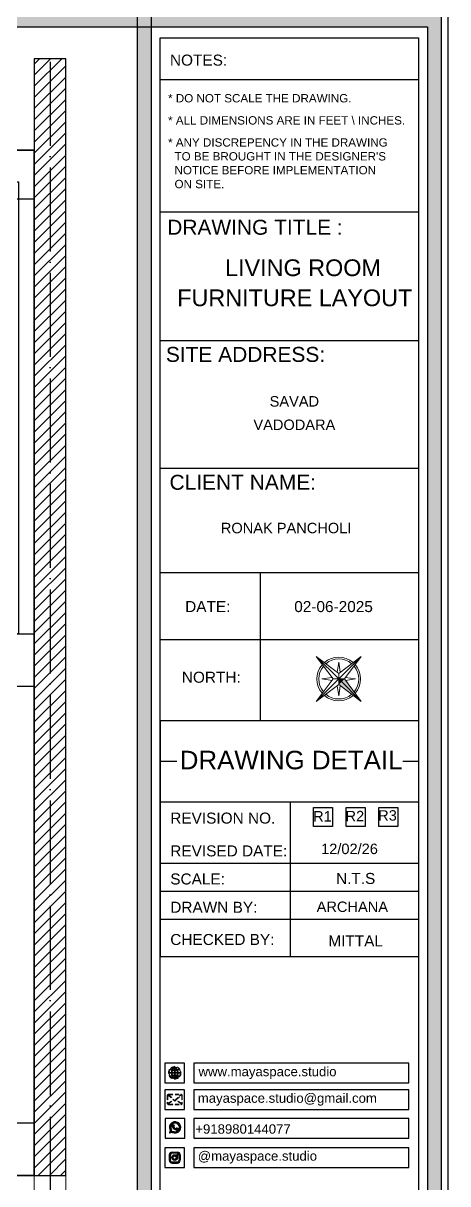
# Model space of a CAD drawing. Header units: millimetres. Extents: x 35877 to 3066687, y -650199 to -40525.
# Drawn here: x 148027.2 to 148148.2, y -180551.9 to -180220.8 of the extents above; entities that cross this region are included whole.
import ezdxf
from ezdxf.enums import TextEntityAlignment as Align

# ---------------------------------------------------------------- set-up
doc = ezdxf.new("R2010")
doc.units = ezdxf.units.MM
doc.header["$MEASUREMENT"] = 0
doc.linetypes.add('ACAD_ISO04W100', pattern=[30, 24, -3, 0, -3])
doc.linetypes.add('DASHEDX2', pattern=[1.5, 1, -0.5])
for name, color, linetype, lineweight in [('COLUMN', 1, 'Continuous', 30), ('Dimension', 10, 'DASHEDX2', 20), ('GROUND FLOOR', 7, 'Continuous', 9), ('GROUND FLOOR  ( HATCH )', 251, 'Continuous', 9), ('GROUND FLOOR  ( PLINE )', 251, 'Continuous', 30), ('NAME PLATE', 7, 'Continuous', 25), ('title block', 7, 'Continuous', 9), ('X_PLOT', 1, 'Continuous', 9)]:
    doc.layers.add(name, color=color, linetype=linetype, lineweight=lineweight)
doc.styles.add('Arial', font='arial.ttf')
doc.styles.get("Standard").update_dxf_attribs({"font": 'arial.ttf', "height": 6})

# ---------------------------------------------------------------- blocks, each defined once
blk = doc.blocks.new('QEGW4TG')
at = {"layer": 'Dimension', "true_color": 0x000000}
h = blk.add_hatch(color=18, dxfattribs=at)
h.dxf.hatch_style = 1
h.paths.add_polyline_path([(2.69, 1.93, 0.170513), (2.95, 1.97, 0.190337), (3.11, 2.18, 0.316231), (3.07, 2.28), (2.79, 2.37, 0.273721), (2.69, 2.34, 0.040749), (2.63, 2.27, -0.441282), (2.53, 2.25, -0.11828), (2.06, 2.64, -0.441282), (2.07, 2.74, 0.040749), (2.13, 2.81, 0.290083), (2.14, 2.92), (2.01, 3.18, 0.316231), (1.91, 3.2, 0.190337), (1.73, 3, 0.170513), (1.72, 2.74, 0.252784)], flags=0)
h.paths.add_polyline_path([(1.19, 1.98), (1.03, 1.3, 0.550912), (1.11, 1.23), (1.75, 1.39, 6.344125)])
h.paths.add_polyline_path([(1.81, 1.7), (1.4, 1.6), (1.5, 2.03, -9.071339)], flags=16)
h.paths.add_polyline_path([(3.11, 2.16, -0.17811), (2.95, 1.97, -0.170513), (2.69, 1.93, -0.252784), (1.72, 2.74, -0.170513), (1.73, 3, -0.17811), (1.89, 3.19, -0.370089), (2.01, 3.18), (2.14, 2.92, -0.307185), (2.13, 2.8, -0.041087), (2.06, 2.73, 0.321676), (2.05, 2.65, 0.126524), (2.55, 2.24, 0.312216), (2.62, 2.26, -0.041087), (2.68, 2.34, -0.290673), (2.79, 2.37), (3.07, 2.28, -0.370089)], flags=0)
h = blk.add_hatch(color=18, dxfattribs=at)
h.dxf.hatch_style = 1
h.paths.add_polyline_path([(2.79, 2.37, 0.273721), (2.69, 2.34, 0.040749), (2.63, 2.27, -0.441282), (2.53, 2.25, -0.11828), (2.06, 2.64, -0.441282), (2.07, 2.74, 0.040749), (2.13, 2.81, 0.290083), (2.14, 2.92), (2.01, 3.18, 0.316231), (1.91, 3.2, 0.190337), (1.73, 3, 0.170513), (1.72, 2.74, 0.252784), (2.69, 1.93, 0.170513), (2.95, 1.97, 0.190337), (3.11, 2.18, 0.316231), (3.07, 2.28)])
for p, q in [((2.01, 3.18), (2.14, 2.92)), ((1.19, 1.98), (1.03, 1.3)), ((1.1, 1.23), (1.75, 1.39)), ((1.5, 2.03), (1.4, 1.6)), ((1.4, 1.6), (1.81, 1.7)), ((3.07, 2.28), (2.8, 2.36))]:
    blk.add_line(p, q)
blk.add_lwpolyline([(0, 0), (4.68, 0), (4.68, 4.68), (0, 4.68)], close=True)
for centre, radius, start, end in [((2.39, 2.56), 1.34, 241.4727, 205.6422), ((2.39, 2.56), 1.04, 235.9962, 210.8333), ((2.09, 2.87), 0.39, 159.7007, 198.4072), ((2.07, 2.87), 0.364, 118.9685, 159.3648), ((1.94, 3.12), 0.0896, 41.8985, 123.1344), ((1.67, 3.16), 0.586, 312.4617, 321.8728), ((2.05, 2.87), 0.104, 320.3924, 28.6971), ((1.09, 1.29), 0.0598, 164.8483, 282.1458), ((2.96, 3.23), 1.33, 201.4218, 258.1669), ((2.11, 2.68), 0.066, 135.9932, 224.8892), ((3.12, 3.42), 1.31, 216.5455, 243.5279), ((2.57, 2.3), 0.066, 234.2482, 323.1441), ((3.11, 1.94), 0.586, 137.2645, 146.6756), ((2.76, 2.27), 0.104, 70.4402, 138.745), ((2.75, 2.31), 0.39, 260.7301, 299.4366), ((2.76, 2.29), 0.364, 299.7725, 340.1688), ((3.03, 2.2), 0.0896, 336.0029, 57.2388)]:
    blk.add_arc(centre, radius, start, end)
blk = doc.blocks.new('ASGERG')
at = {"layer": 'Dimension', "true_color": 0x000000}
h = blk.add_hatch(color=18, dxfattribs=at)
h.dxf.hatch_style = 1
h.paths.add_polyline_path([(0.99, 1.7, 0.353872), (1.69, 1.03), (2.96, 1.03, 0.353872), (3.66, 1.7), (3.66, 2.99, 0.353872), (2.96, 3.67), (1.69, 3.67, 0.353872), (0.99, 2.99)])
h.paths.add_polyline_path([(1.27, 2.97, -0.353872), (1.72, 3.4), (2.94, 3.4, -0.353872), (3.38, 2.97), (3.38, 1.72, -0.353872), (2.94, 1.3), (1.72, 1.3, -0.353872), (1.27, 1.72)], flags=16)
h.paths.add_polyline_path([(3.02, 2.35, -1), (1.64, 2.35, -1)], flags=0)
h.paths.add_polyline_path([(2.74, 2.35, -1), (1.92, 2.35, -1)], flags=0)
h.paths.add_polyline_path([(2.86, 3.02, -1), (3.19, 3.02, -1)], flags=0)
h.paths.add_polyline_path([(1.64, 2.35, 1), (3.02, 2.35, 1)], flags=0)
h = blk.add_hatch(color=18, dxfattribs=at)
h.dxf.hatch_style = 1
h.paths.add_polyline_path([(1.64, 2.35, 1), (3.02, 2.35, 1)])
h.paths.add_polyline_path([(2.74, 2.35, -1), (1.92, 2.35, -1)], flags=16)
h = blk.add_hatch(color=18, dxfattribs=at)
h.dxf.hatch_style = 1
h.paths.add_polyline_path([(3.19, 3.02, 1), (2.86, 3.02, 1)])
for p, q in [((0.99, 2.99), (0.99, 1.7)), ((1.27, 2.97), (1.27, 1.72)), ((1.69, 3.67), (2.96, 3.67)), ((2.94, 3.4), (1.72, 3.4)), ((3.38, 2.97), (3.38, 1.72)), ((3.66, 2.99), (3.66, 1.7)), ((1.69, 1.03), (2.96, 1.03)), ((2.94, 1.3), (1.72, 1.3))]:
    blk.add_line(p, q)
blk.add_lwpolyline([(0, 0), (4.68, 0), (4.68, 4.68), (0, 4.68)], close=True)
for centre, radius in [((2.33, 2.35), 0.694), ((2.33, 2.35), 0.414), ((3.02, 3.02), 0.168)]:
    blk.add_circle(centre, radius)
for centre, radius, start, end in [((1.76, 2.89), 0.778, 94.8631, 172.8127), ((1.76, 2.91), 0.491, 94.8631, 172.8127), ((2.9, 2.91), 0.491, 7.1873, 85.1369), ((2.89, 2.89), 0.778, 7.1873, 85.1369), ((1.76, 1.8), 0.778, 187.1873, 265.1369), ((1.76, 1.78), 0.491, 187.1873, 265.1369), ((2.9, 1.78), 0.491, 274.8631, 352.8127), ((2.89, 1.8), 0.778, 274.8631, 352.8127)]:
    blk.add_arc(centre, radius, start, end)
blk = doc.blocks.new('ETYETE')
at = {"layer": 'Dimension', "true_color": 0x000000}
h = blk.add_hatch(color=18, dxfattribs=at)
h.dxf.hatch_style = 1
h.paths.add_polyline_path([(3.76, 1.14, 0.414214), (4.12, 1.5), (4.12, 3.29, 0.414214), (3.76, 3.65), (0.92, 3.65, 0.414214), (0.56, 3.29), (0.56, 1.5, 0.414214), (0.92, 1.14)])
h.paths.add_polyline_path([(2.61, 2.22), (3.92, 1.34, -0.198912), (3.76, 1.28), (0.92, 1.28, -0.198912), (0.76, 1.34), (2.08, 2.22), (2.34, 1.98)], flags=16)
h.paths.add_polyline_path([(2.34, 2.16), (0.89, 3.51, -0.028783), (0.92, 3.52), (3.76, 3.52, -0.028783), (3.79, 3.51)], flags=16)
h.paths.add_polyline_path([(2.71, 2.32), (3.92, 3.45, -0.202482), (3.99, 3.29), (3.99, 1.5, -0.043076), (3.98, 1.46)], flags=16)
h.paths.add_polyline_path([(1.98, 2.32), (0.7, 1.46, -0.043076), (0.7, 1.5), (0.7, 3.29, -0.202482), (0.76, 3.45)], flags=16)
blk.add_lwpolyline([(0, 0), (4.68, 0), (4.68, 4.68), (0, 4.68)], close=True)
at = {"layer": 'Dimension', "color": 18, "true_color": 0x000000}
for p, q in [((0.56, 3.29), (0.56, 1.5)), ((0.7, 3.29), (0.7, 1.5)), ((0.76, 3.45), (1.98, 2.32)), ((0.89, 3.51), (2.34, 2.16)), ((0.92, 3.65), (3.76, 3.65)), ((0.92, 3.52), (3.76, 3.52)), ((2.34, 2.16), (3.79, 3.51)), ((2.71, 2.32), (3.92, 3.45)), ((3.99, 3.29), (3.99, 1.5)), ((4.12, 3.29), (4.12, 1.5)), ((0.7, 1.46), (1.98, 2.32)), ((0.76, 1.34), (2.08, 2.22)), ((0.92, 1.28), (3.76, 1.28)), ((0.92, 1.14), (3.76, 1.14)), ((2.08, 2.22), (2.34, 1.98)), ((2.34, 1.98), (2.61, 2.22)), ((3.92, 1.34), (2.61, 2.22)), ((3.98, 1.46), (2.71, 2.32))]:
    blk.add_line(p, q, dxfattribs=at)
for centre, radius, start, end in [((0.92, 3.29), 0.358, 90, 180), ((0.92, 3.29), 0.224, 134.2136, 180), ((0.92, 3.29), 0.224, 90, 96.5948), ((3.76, 3.29), 0.358, 0, 90), ((3.76, 3.29), 0.224, 83.4052, 90), ((3.76, 3.29), 0.224, 0, 45.7864), ((0.92, 1.5), 0.358, 180, 270), ((0.92, 1.5), 0.224, 180, 189.8662), ((0.92, 1.5), 0.224, 225, 270), ((3.76, 1.5), 0.358, 270, 0), ((3.76, 1.5), 0.224, 270, 315), ((3.76, 1.5), 0.224, 350.1338, 0)]:
    blk.add_arc(centre, radius, start, end, dxfattribs=at)
blk = doc.blocks.new('DTGWEGEARG')
at = {"layer": 'Dimension', "true_color": 0x000000}
h = blk.add_hatch(color=18, dxfattribs=at)
h.dxf.hatch_style = 1
h.paths.add_polyline_path([(3.83, 2.34, 1), (0.85, 2.34, 1)])
h.paths.add_polyline_path([(2.51, 1.01, 0.105795), (2.96, 1.58, -0.055205), (3.3, 1.41, -0.169822)], flags=16)
h.paths.add_polyline_path([(2.41, 1.12), (2.41, 1.69, -0.058279), (2.81, 1.63, -0.103353)], flags=16)
h.paths.add_polyline_path([(2.26, 1.13, -0.101741), (1.87, 1.63, -0.057171), (2.26, 1.69)], flags=16)
h.paths.add_polyline_path([(2.17, 1.01, -0.169822), (1.38, 1.41, -0.055205), (1.72, 1.58, 0.105795)], flags=16)
h.paths.add_polyline_path([(3.02, 1.72, 0.081336), (3.13, 2.27), (3.68, 2.27, -0.152069), (3.4, 1.52, 0.05687)], flags=16)
h.paths.add_polyline_path([(2.87, 1.77, 0.061945), (2.41, 1.84), (2.41, 2.27), (2.98, 2.27, -0.081344)], flags=16)
h.paths.add_polyline_path([(2.26, 1.84, 0.060923), (1.8, 1.77, -0.081344), (1.7, 2.27), (2.26, 2.27)], flags=16)
h.paths.add_polyline_path([(1.66, 1.72, 0.05687), (1.28, 1.52, -0.152069), (1, 2.27), (1.55, 2.27, 0.081336)], flags=16)
h.paths.add_polyline_path([(2.41, 2.42), (2.41, 2.83, 0.061945), (2.87, 2.91, -0.080009), (2.98, 2.42)], flags=16)
h.paths.add_polyline_path([(3.13, 2.42, 0.080116), (3.02, 2.96, 0.05687), (3.4, 3.16, 0.028258), (3.3, 3.27, -0.055205), (2.96, 3.1, 0.105795), (2.51, 3.67, -0.36029), (3.68, 2.42)], flags=16)
h.paths.add_polyline_path([(2.26, 2.42), (1.7, 2.42, -0.080009), (1.8, 2.91, 0.060923), (2.26, 2.84)], flags=16)
h.paths.add_polyline_path([(1.55, 2.42), (1, 2.42, -0.150466), (1.28, 3.16, 0.05687), (1.66, 2.96, 0.080116)], flags=16)
h.paths.add_polyline_path([(2.41, 2.98), (2.41, 3.56, -0.103353), (2.81, 3.05, -0.058279)], flags=16)
h.paths.add_polyline_path([(2.26, 2.99, -0.057171), (1.87, 3.05, -0.101741), (2.26, 3.55)], flags=16)
h.paths.add_polyline_path([(1.72, 3.1, -0.055205), (1.38, 3.27, -0.169822), (2.17, 3.67, 0.105795)], flags=16)
blk.add_lwpolyline([(0, 0), (4.68, 0), (4.68, 4.68), (0, 4.68)], close=True)
at = {"layer": 'Dimension', "color": 18, "true_color": 0x000000}
for p, q in [((2.26, 3.55), (2.26, 2.99)), ((2.26, 2.84), (2.26, 2.42)), ((2.41, 3.56), (2.41, 2.98)), ((2.41, 2.83), (2.41, 2.42)), ((1, 2.42), (1.55, 2.42)), ((1, 2.27), (1.55, 2.27)), ((1.7, 2.42), (2.26, 2.42)), ((1.7, 2.27), (2.26, 2.27)), ((2.26, 2.27), (2.26, 1.84)), ((2.26, 1.69), (2.26, 1.13)), ((2.41, 2.42), (2.98, 2.42)), ((2.41, 2.27), (2.98, 2.27)), ((2.41, 2.27), (2.41, 1.84)), ((2.41, 1.69), (2.41, 1.12)), ((3.13, 2.42), (3.68, 2.42)), ((3.13, 2.27), (3.68, 2.27))]:
    blk.add_line(p, q, dxfattribs=at)
blk.add_circle((2.34, 2.34), 1.49, dxfattribs=at)
for centre, radius, start, end in [((2.34, 2.34), 1.34, 142.3819, 176.6093), ((2.34, 4.74), 1.9, 236.1399, 249.1595), ((2.34, 2.34), 1.34, 97.3549, 135.9073), ((2.34, 4.74), 1.75, 236.7417, 249.3811), ((3.28, 2.34), 1.73, 159.0567, 177.3789), ((3.28, 2.34), 1.58, 158.8325, 177.1302), ((3.28, 2.34), 1.73, 129.9301, 154.0867), ((2.34, 4.74), 1.9, 253.6799, 267.6253), ((3.28, 2.34), 1.58, 130.1073, 153.3446), ((2.34, 4.74), 1.75, 254.3336, 267.422), ((1.4, 2.34), 1.58, 26.6554, 50.2584), ((2.34, 4.74), 1.75, 272.3248, 285.6664), ((2.34, 4.74), 1.9, 272.1415, 286.3201), ((2.34, 2.34), 1.34, 3.3907, 82.6451), ((1.4, 2.34), 1.73, 25.9133, 50.0699), ((1.4, 2.34), 1.58, 2.8698, 21.1675), ((2.34, 4.74), 1.75, 290.6189, 303.2583), ((2.34, 4.74), 1.9, 290.8405, 303.8601), ((1.4, 2.34), 1.73, 2.6211, 20.9433), ((2.34, 2.34), 1.34, 183.0315, 217.6181), ((2.34, -0.06), 1.9, 110.8405, 123.8601), ((2.34, -0.06), 1.75, 110.6189, 123.2583), ((2.34, 2.34), 1.34, 224.0927, 262.6451), ((3.28, 2.34), 1.73, 182.3435, 200.9433), ((3.28, 2.34), 1.58, 182.5658, 201.1675), ((3.28, 2.34), 1.73, 205.9133, 230.0699), ((2.34, -0.06), 1.9, 92.3747, 106.3201), ((2.34, -0.06), 1.75, 92.578, 105.6664), ((3.28, 2.34), 1.58, 206.6554, 229.8927), ((2.34, -0.06), 1.9, 73.6799, 87.8585), ((2.34, -0.06), 1.75, 74.3336, 87.6752), ((1.4, 2.34), 1.58, 309.7416, 333.3446), ((1.4, 2.34), 1.73, 309.9301, 334.0867), ((2.34, 2.34), 1.34, 277.3549, 315.9073), ((1.4, 2.34), 1.58, 338.8325, 357.4342), ((2.34, -0.06), 1.75, 56.7417, 69.3811), ((1.4, 2.34), 1.73, 339.0567, 357.6565), ((2.34, -0.06), 1.9, 56.1399, 69.1595), ((2.34, 2.34), 1.34, 322.3819, 356.9685)]:
    blk.add_arc(centre, radius, start, end, dxfattribs=at)
blk = doc.blocks.new('4t')
at = {"transparency": 33554607}
h = blk.add_hatch(color=1, dxfattribs=at)
h.dxf.hatch_style = 1
h.paths.add_polyline_path([(45531.33, -35822.29), (45529.23, -35821.83), (45528.09, -35837.01)])
h = blk.add_hatch(color=1, dxfattribs=at)
h.dxf.hatch_style = 1
h.paths.add_polyline_path([(45531.8, -35820.19), (45529.23, -35821.83), (45531.33, -35822.29)])
h = blk.add_hatch(color=1, dxfattribs=at)
h.dxf.hatch_style = 1
h.paths.add_polyline_path([(45531.8, -35820.19), (45531.33, -35822.29), (45533.44, -35822.75)])
h = blk.add_hatch(color=1, dxfattribs=at)
h.dxf.hatch_style = 1
h.paths.add_polyline_path([(45533.44, -35822.75), (45531.33, -35822.29), (45528.09, -35837.01)])
at = {"layer": 'title block', "color": 7, "lineweight": 9}
for p, q in [((45535.51, -35803.37), (45530.16, -35817.62)), ((45535.51, -35803.37), (45531.8, -35820.19)), ((45534.36, -35818.55), (45535.51, -35803.37)), ((45530.5, -35816.7), (45526.88, -35812.49)), ((45526.88, -35812.49), (45529.18, -35817.55)), ((45539.5, -35815.27), (45534.44, -35817.57)), ((45535.28, -35818.89), (45539.5, -35815.27)), ((45530.16, -35817.62), (45514.98, -35816.48)), ((45514.98, -35816.48), (45529.23, -35821.83)), ((45514.98, -35816.48), (45531.8, -35820.19)), ((45528.31, -35821.48), (45524.1, -35825.11)), ((45531.8, -35820.19), (45528.09, -35837.01)), ((45529.23, -35821.83), (45528.09, -35837.01)), ((45531.8, -35820.19), (45529.23, -35821.83)), ((45531.8, -35820.19), (45530.16, -35817.62)), ((45534.36, -35818.55), (45531.8, -35820.19)), ((45533.44, -35822.75), (45531.8, -35820.19)), ((45531.8, -35820.19), (45548.62, -35823.9)), ((45548.62, -35823.9), (45534.36, -35818.55)), ((45524.1, -35825.11), (45529.16, -35822.81)), ((45528.09, -35837.01), (45533.44, -35822.75)), ((45533.09, -35823.67), (45536.71, -35827.89)), ((45533.44, -35822.75), (45548.62, -35823.9)), ((45536.71, -35827.89), (45534.42, -35822.83))]:
    blk.add_line(p, q, dxfattribs=at)
for radius, start, end in [(11.79, 81.35997, 163.76651), (11.79, 351.35997, 73.76651), (10.83, 82.42855, 162.69793), (10.83, 352.42855, 72.69793), (11.79, 171.35997, 253.76651), (10.83, 172.42855, 252.69793), (11.79, 261.35997, 343.76651), (10.83, 262.42855, 342.69793)]:
    blk.add_arc((45531.8, -35820.19), radius, start, end, dxfattribs=at)
blk = doc.blocks.new('LAYOUT FILE')
at = {"layer": 'NAME PLATE', "true_color": 0xd39e00}
h = blk.add_hatch(color=42, dxfattribs=at)
h.paths.add_polyline_path([(3346889.83, -513806.18), (3346889.83, -514260.7), (3347535.56, -514260.7), (3347535.56, -513806.18)])
h.paths.add_polyline_path([(3346894.36, -513810.71), (3347531.03, -513810.71), (3347531.03, -514256.17), (3346894.36, -514256.17)], flags=16)
blk.add_hatch(color=42, dxfattribs=at).paths.add_polyline_path([(3347433.6, -514256.17), (3347438.13, -514256.17), (3347438.13, -513806.18), (3347433.6, -513806.18)])
at = {"layer": 'NAME PLATE', "color": 42, "true_color": 0xd39e00}
for p, q in [((3347527.96, -513828.55), (3347441.2, -513828.55)), ((3347527.96, -513872.99), (3347441.2, -513872.99)), ((3347527.96, -513916.26), (3347441.2, -513916.26)), ((3347527.96, -513959.27), (3347441.2, -513959.27)), ((3347527.96, -513994.31), (3347441.2, -513994.31)), ((3347474.77, -513994.31), (3347474.77, -514044.12)), ((3347527.96, -514016.86), (3347441.2, -514016.86)), ((3347527.96, -514044.12), (3347441.2, -514044.12)), ((3347441.2, -514044.12), (3347441.2, -514123.43)), ((3347527.96, -514044.12), (3347527.96, -514123.43)), ((3347441.2, -514057.72), (3347446.81, -514057.72)), ((3347522.72, -514057.72), (3347527.96, -514057.72)), ((3347441.2, -514071.32), (3347527.96, -514071.32)), ((3347484.98, -514123.43), (3347484.98, -514071.32)), ((3347527.96, -514092.16), (3347441.2, -514092.16)), ((3347527.96, -514101.55), (3347441.2, -514101.55)), ((3347527.96, -514110.94), (3347441.2, -514110.94)), ((3347441.2, -514123.43), (3347527.96, -514123.43))]:
    blk.add_line(p, q, dxfattribs=at)
for points in [[(3346887.56, -513803.91), (3347537.83, -513803.91), (3347537.83, -514262.96), (3346887.56, -514262.96)], [(3346889.83, -513806.18), (3347535.56, -513806.18), (3347535.56, -514260.7), (3346889.83, -514260.7)], [(3347433.6, -514256.17), (3347433.6, -513806.18), (3347438.13, -513806.18), (3347438.13, -514256.17)], [(3346894.36, -513810.71), (3347531.03, -513810.71), (3347531.03, -514256.17), (3346894.36, -514256.17)], [(3347441.2, -514252.44), (3347441.2, -513814.44), (3347527.96, -513814.44), (3347527.96, -514252.44)], [(3347492.73, -514073.33), (3347499.12, -514073.33), (3347499.12, -514079.72), (3347492.73, -514079.72)], [(3347503.67, -514073.33), (3347510.06, -514073.33), (3347510.06, -514079.72), (3347503.67, -514079.72)], [(3347514.62, -514073.33), (3347521.01, -514073.33), (3347521.01, -514079.72), (3347514.62, -514079.72)]]:
    blk.add_lwpolyline(points, close=True, dxfattribs=at)
at = {"layer": 'NAME PLATE', "color": 18, "true_color": 0x000000}
for points in [[(3347452.43, -514165.84), (3347524.78, -514165.84), (3347524.78, -514159.23), (3347452.43, -514159.23)], [(3347452.43, -514174.87), (3347524.78, -514174.87), (3347524.78, -514168.26), (3347452.43, -514168.26)], [(3347452.46, -514184.5), (3347524.78, -514184.5), (3347524.78, -514177.88), (3347452.46, -514177.88)], [(3347452.43, -514194.36), (3347524.78, -514194.36), (3347524.78, -514187.74), (3347452.43, -514187.74)]]:
    blk.add_lwpolyline(points, close=True, dxfattribs=at)
at = {"layer": 'NAME PLATE', "xscale": 0.6215000753186288, "yscale": 0.6215000753186288, "zscale": 0.6215000753186288, "rotation": 57.43675864906671}
blk.add_blockref('4t', (3313507.76, -525897.34), dxfattribs=at)
at = {"layer": 'NAME PLATE', "color": 42, "true_color": 0xd39e00, "xscale": 1.413658832510879, "yscale": 1.413658832510879, "zscale": 1.413658832510879}
for name, p in [('DTGWEGEARG', (3347442.76, -514165.84)), ('ETYETE', (3347442.76, -514174.87)), ('QEGW4TG', (3347442.8, -514184.5)), ('ASGERG', (3347442.76, -514194.36))]:
    blk.add_blockref(name, p, dxfattribs=at)
at = {"layer": 'NAME PLATE', "style": 'Arial'}
for s, height, p in [('NOTES:', 3.699, (3347454.07, -513823.73)), ('DRAWING TITLE : ', 5.0338, (3347474.01, -513880.61)), ('SITE ADDRESS:', 5.0338, (3347469.85, -513923.39)), ('CLIENT NAME:', 5.0338, (3347468.93, -513966.4)), ('DATE:', 3.699, (3347457.17, -514007.54)), ('02-06-2025', 3.699, (3347499.44, -514007.54)), ('NORTH:', 3.699, (3347458.35, -514031.31)), ('DRAWING DETAIL', 6.2234, (3347485.18, -514060.42)), ('REVISION NO.', 3.6986, (3347462.21, -514078.69)), ('REVISED DATE: ', 3.6986, (3347464.94, -514089.72)), ('SCALE:', 3.699, (3347453.75, -514099.17)), ('DRAWN BY:', 3.699, (3347459.2, -514108.68)), ('CHECKED BY:', 3.6986, (3347462.07, -514119.53)), ('MITTAL', 3.699, (3347506.87, -514120.02))]:
    blk.add_text(s, height=height, dxfattribs=at).set_placement(p, align=Align.CENTER)
for s, insert, char_height, width, attachment_point in [('* DO NOT SCALE THE DRAWING.', (3347443.82, -513833.31, 0), 2.7974, 108.0765, 1), ('* ALL DIMENSIONS ARE IN FEET \\\\ INCHES.', (3347443.82, -513840.75, 0), 2.7974, 108.0765, 1), ("* ANY DISCREPENCY IN THE DRAWING \\P  TO BE BROUGHT IN THE DESIGNER'S\\P  NOTICE BEFORE IMPLEMENTATION \\P  ON SITE.", (3347443.82, -513848.18, 0), 2.7974, 108.0765, 1), ('N.T.S', (3347506.87, -514095.29, 0), 3.699, 7.2187, 2)]:
    blk.add_mtext(s, dxfattribs=dict(at, insert=insert, char_height=char_height, width=width, attachment_point=attachment_point))
at = {"layer": 'NAME PLATE', "color": 18, "true_color": 0x000000, "char_height": 3.1609, "attachment_point": 1}
for s, width, gutter_width, insert in [('www.mayaspace.studio', 49.6053, 41.49, (3347454.06, -514160.52, 0)), ('mayaspace.studio@gmail.com', 30.9472, 25.89, (3347453.81, -514169.44, 0)), ('+918980144077', 120.6798, 25.89, (3347452.99, -514179.84, 0)), ('@mayaspace.studio', 30.9472, 25.89, (3347453.81, -514188.92, 0))]:
    blk.add_mtext_dynamic_manual_height_columns(s, width=width, gutter_width=gutter_width, heights=[0], dxfattribs=dict(at, insert=insert))

msp = doc.modelspace()

# ---------------------------------------------------------------- hatches: boundary and pattern name
at = {"layer": 'GROUND FLOOR  ( HATCH )', "transparency": 33554687}
h = msp.add_hatch(dxfattribs=at)
h.set_pattern_fill('ANSI31', color=6, scale=18, style=0)
h.set_pattern_definition([(45, (31498.6325, -17930.3218), (-1.590990258, 1.590990258), [])])
h.paths.add_polyline_path([(148039.318, -180230.934), (148030.318, -180230.934), (148030.318, -180549.496), (148039.318, -180549.496)])

# ---------------------------------------------------------------- linework, layer by layer
at = {"layer": 'COLUMN', "transparency": 33554687}
for points in [[(148021.323, -180256.996), (148030.318, -180256.996), (148030.318, -180270.996), (148021.323, -180270.996)], [(148021.318, -180394.996), (148030.318, -180394.996), (148030.318, -180409.996), (148021.318, -180409.996)], [(148021.318, -180534.496), (148030.318, -180534.496), (148030.318, -180549.496), (148021.318, -180549.496)]]:
    msp.add_lwpolyline(points, close=True, dxfattribs=at)
at = {"layer": 'GROUND FLOOR', "transparency": 33554687}
for p, q in [((148030.318, -180231.8), (148030.318, -180594.605)), ((148030.318, -180231.8), (148030.318, -180256.996)), ((148039.318, -180231.8), (148039.318, -180594.605)), ((148030.318, -180256.996), (147629.818, -180256.996)), ((148030.318, -180549.496), (147629.818, -180549.496))]:
    msp.add_line(p, q, dxfattribs=at)
at = {"layer": 'GROUND FLOOR', "color": 1, "linetype": 'ACAD_ISO04W100', "transparency": 33554687}
msp.add_line((148034.818, -180231.8), (148034.818, -180549.496), dxfattribs=at)
at = {"layer": 'GROUND FLOOR', "color": 6, "lineweight": 30, "transparency": 33554687}
msp.add_lwpolyline([(148039.318, -180230.934), (148030.318, -180230.934), (148030.318, -180549.496), (148039.318, -180549.496)], close=True, dxfattribs=at)
at = {"layer": 'GROUND FLOOR  ( PLINE )', "transparency": 33554687}
msp.add_lwpolyline([(148030.318, -180256.996), (147985.318, -180256.996), (147985.318, -180265.996), (148025.818, -180265.996), (148025.818, -180394.996), (147989.822, -180394.995), (147989.822, -180399.495), (148021.318, -180399.496), (148021.318, -180526.996), (147988.318, -180526.996), (147988.318, -180531.496), (148021.318, -180531.496), (148021.318, -180549.496), (148030.318, -180549.496)], close=True, dxfattribs=at)
at = {"layer": 'X_PLOT', "linetype": 'ACAD_ISO04W100', "lineweight": 30, "transparency": 33554687}
msp.add_line((148034.818, -180231.8), (148034.818, -180569.471), dxfattribs=at)

# ---------------------------------------------------------------- block references
at = {"layer": 'NAME PLATE', "lineweight": 0, "transparency": 33554687, "xscale": 0.8482412182574397, "yscale": 0.8482412182574397, "zscale": 0.8482412182574397}
msp.add_blockref('LAYOUT FILE', (-2691371.364, 255613.603, 0.111), dxfattribs=at)

# ---------------------------------------------------------------- texts
at = {"layer": 'NAME PLATE', "transparency": 33554687, "style": 'Arial'}
for s, height, p in [('LIVING ROOM', 4.77126, (148106.925, -180292.924, 0.111)), (' SAVAD ', 2.9787, (148104.466, -180330.147, 0.111)), ('VADODARA', 2.9787, (148104.466, -180336.834, 0.111)), ('RONAK PANCHOLI    ', 2.97868, (148104.423, -180366.287, 0.111)), ('12/02/26', 2.9787, (148120.188, -180457.831, 0.111)), ('ARCHANA', 2.9787, (148120.994, -180474.345, 0.111))]:
    msp.add_text(s, height=height, dxfattribs=at).set_placement(p, align=Align.CENTER)
for s, insert, char_height, width, attachment_point in [('FURNITURE LAYOUT', (148104.577, -180299.148, 0.023), 4.77126, 85.06598, 5), ('R3', (148131.018, -180445.31, 0.111), 2.9787, 4.09834, 2), ('R2', (148121.705, -180445.492, 0.111), 2.9787, 4.09834, 2)]:
    msp.add_mtext(s, dxfattribs=dict(at, insert=insert, char_height=char_height, width=width, attachment_point=attachment_point))
at = {"layer": 'NAME PLATE', "color": 1, "transparency": 33554687, "insert": (148112.48, -180445.557, 0.111), "char_height": 2.97868, "width": 4.09834, "attachment_point": 2, "style": 'Arial'}
msp.add_mtext('{\\C256;\\c0;R1}', dxfattribs=at)

doc.saveas('drawing.dxf')
